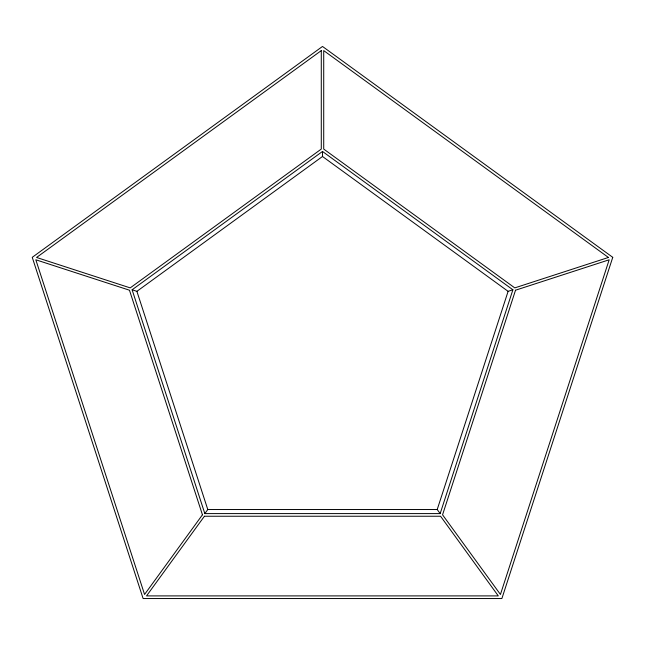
<?xml version="1.0" encoding="UTF-8"?>
<svg xmlns="http://www.w3.org/2000/svg" width="645" height="645" viewBox="0 0 645 645"><rect width="100%" height="100%" fill="white"/><g stroke="black" fill="none" stroke-linecap="round" stroke-linejoin="round"><path stroke-width="0.97" d="M440.164 513.597L437.213 509.526L508.107 291.338L512.888 289.782L322.5 151.454L132.112 289.782L204.836 513.597L440.164 513.597L512.888 289.782M204.836 513.597L207.787 509.526L136.893 291.338L132.112 289.782M136.893 291.338L322.5 156.485L322.5 151.454M207.787 509.526L437.213 509.526M322.5 156.485L508.107 291.338M515.532 290.21L442.559 514.807L500.431 594.464L609.178 259.782L515.532 290.21M612.75 257.331L501.883 598.544L143.117 598.544L32.25 257.331L322.5 46.456L612.75 257.331M202.441 514.807L144.569 594.464L35.822 259.782L129.468 290.21L202.441 514.807M204.417 516.242L146.544 595.899L498.295 595.899L440.575 516.242L204.417 516.242M321.283 50.608L36.58 257.46L130.217 287.888L321.283 149.076L321.283 50.608M608.42 257.46L514.783 287.888L323.717 149.076L323.717 50.608L608.42 257.46"/></g></svg>
